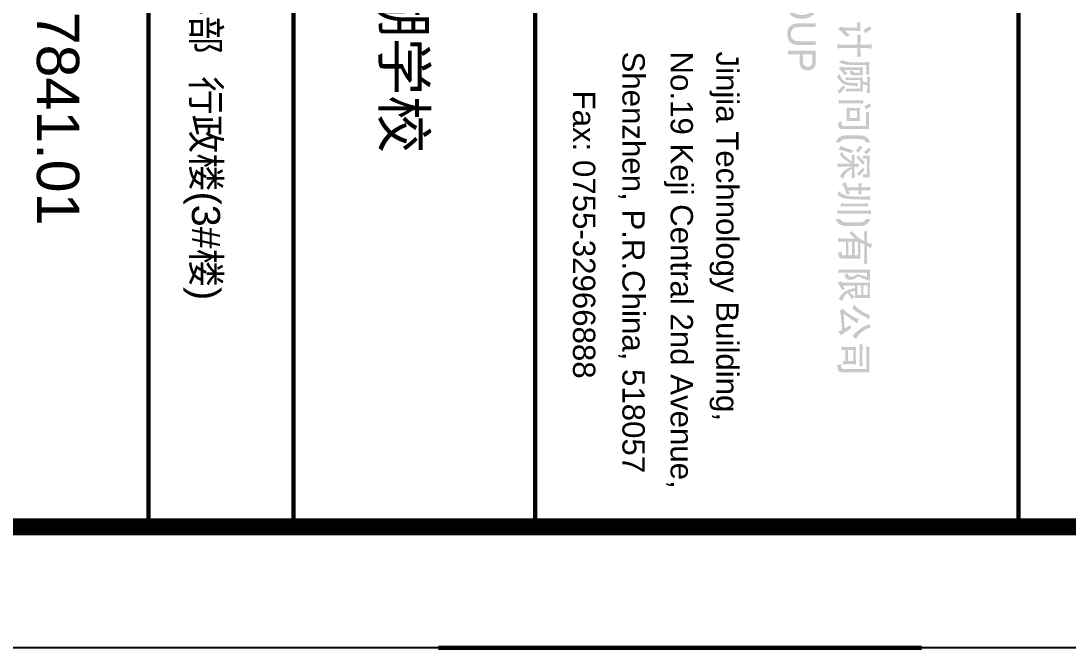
# Model space of a CAD drawing. Header units: millimetres. Extents: x 129492 to 2683129, y 513162 to 1188265.
# Drawn here: x 164127 to 177126, y 513374 to 521175 of the extents above; entities that cross this region are included whole.
import ezdxf

# ---------------------------------------------------------------- set-up
doc = ezdxf.new("R2010")
doc.units = ezdxf.units.MM
doc.header["$LTSCALE"] = 1000
for name, color, linetype in [('3#_t8$0$G-0-XREF', 252, 'Continuous'), ('3#_t8$1$G-ANNO-TEXT', 33, 'Continuous'), ('G-0-XREF', 2, 'Continuous'), ('图框A1+0.00$0$G-ANNO-TEXT', 33, 'Continuous'), ('图框A1+0.00$0$G-BORD', 3, 'Continuous')]:
    doc.layers.add(name, color=color, linetype=linetype)
doc.layers.get('3#_t8$0$G-0-XREF').off()
doc.styles.add('3#_t8$0$CCDI_T_G01', font='arial.ttf')
doc.styles.add('图框A1+0.00$0$CCDI_T_G01', font='arial.ttf')
doc.styles.add('图框A1+0.00$0$Standard', font='txt')

# ---------------------------------------------------------------- blocks, each defined once
blk = doc.blocks.new('图框A1+0.00')
at = {"layer": '图框A1+0.00$0$G-ANNO-TEXT'}
h = blk.add_hatch(color=256, dxfattribs=at)
h.paths.add_polyline_path([(791.09, 209.877), (791.099, 209.84), (791.358, 209.849), (791.24, 209.854)])
h.paths.add_polyline_path([(791.447, 209.854), (791.358, 209.849), (791.099, 209.84), (791.123, 209.656), (791.127, 209.402), (791.127, 208.932), (791.414, 208.932), (791.414, 209.557), (791.424, 209.727), (791.471, 209.793), (791.504, 209.83)])
h.paths.add_polyline_path([(789.857, 209.844), (789.598, 209.699), (789.716, 209.529), (789.824, 209.35), (789.909, 209.176), (790.186, 209.336), (790.083, 209.482), (789.97, 209.656)])
h.paths.add_polyline_path([(790.299, 208.96), (790.299, 208.649), (790.469, 208.659), (790.662, 208.668), (790.883, 208.673), (791.127, 208.677), (791.127, 208.932), (790.883, 208.932), (790.666, 208.936), (790.469, 208.946)])
h.paths.add_polyline_path([(792.134, 208.96), (792.054, 208.95), (791.866, 208.941), (791.65, 208.932), (791.414, 208.932), (791.127, 208.932), (791.127, 208.677), (791.414, 208.673), (791.513, 208.673), (791.72, 208.668), (791.927, 208.663), (792.134, 208.649)])
h.paths.add_polyline_path([(789.297, 208.932), (789.297, 208.635), (789.302, 208.635), (789.49, 208.649), (789.72, 208.654), (789.993, 208.739), (789.64, 208.913), (789.49, 208.917)])
h.paths.add_polyline_path([(790.026, 208.932), (789.852, 208.917), (789.64, 208.913), (789.993, 208.739)])
h.paths.add_polyline_path([(789.993, 208.739), (789.72, 208.654), (789.72, 207.652), (789.697, 207.459), (789.979, 207.628), (789.979, 208.532)])
h.paths.add_polyline_path([(791.127, 208.677), (791.127, 207.581), (791.127, 207.435), (791.118, 207.228), (791.099, 207.016), (791.443, 207.016), (791.429, 207.172), (791.419, 207.383), (791.414, 207.581), (791.414, 208.673)])
h.paths.add_polyline_path([(790.342, 208.07), (790.262, 207.957), (790.135, 207.797), (789.979, 207.628), (789.697, 207.459), (789.617, 207.327), (789.697, 207.247), (789.829, 207.073), (789.847, 207.096), (789.979, 207.275), (790.106, 207.412), (790.469, 207.769), (790.412, 207.868)])
h = blk.add_hatch(color=256, dxfattribs=at)
h.paths.add_polyline_path([(795.122, 209.727), (795.085, 209.727), (794.925, 209.713), (794.708, 209.703), (794.445, 209.703), (794.492, 209.492), (794.501, 209.492), (794.76, 209.492), (794.967, 209.482), (795.122, 209.468)])
h.paths.add_polyline_path([(793.763, 209.727), (793.763, 209.468), (793.81, 209.473), (793.998, 209.487), (794.247, 209.492), (794.492, 209.492), (794.445, 209.703), (794.36, 209.703), (794.106, 209.708), (793.908, 209.717)])
h.paths.add_polyline_path([(792.567, 209.67), (792.577, 209.459), (793.094, 209.647), (792.92, 209.647), (792.694, 209.656)])
h.paths.add_polyline_path([(793.621, 209.67), (793.56, 209.661), (793.377, 209.651), (793.094, 209.647), (792.577, 209.459), (793.306, 209.426), (793.447, 209.421), (793.621, 209.412)])
h.paths.add_polyline_path([(794.492, 209.492), (794.247, 209.492), (794.214, 209.299), (794.158, 209.106), (794.403, 209.106), (794.44, 209.299)])
h.paths.add_polyline_path([(792.577, 209.459), (792.586, 209.237), (792.591, 209.03), (792.596, 208.837), (792.596, 208.654), (792.596, 208.513), (792.591, 208.292), (792.577, 208.089), (792.553, 207.91), (792.53, 207.769), (792.473, 207.572), (792.403, 207.388), (792.473, 207.303), (792.581, 207.125), (792.614, 207.205), (792.69, 207.407), (792.746, 207.605), (792.779, 207.793), (792.788, 207.882), (792.803, 208.052), (792.812, 208.254), (792.821, 208.484), (792.821, 208.748), (792.821, 208.795), (792.821, 208.979), (792.817, 209.19), (792.817, 209.426), (793.306, 209.426)])
h.paths.add_polyline_path([(793.668, 209.129), (793.574, 209.12), (793.339, 209.11), (793.668, 208.969)], flags=17)
h.paths.add_polyline_path([(793.005, 209.129), (793.005, 207.595), (793, 207.548), (793.212, 207.562), (793.212, 208.903), (793.447, 208.903), (793.668, 208.969), (793.339, 209.11), (793.179, 209.115)])
h.paths.add_polyline_path([(793.838, 209.12), (793.847, 209.012), (794.403, 209.106), (794.158, 209.106), (794.017, 209.11)], flags=16)
h.paths.add_polyline_path([(795.01, 209.12), (794.873, 209.11), (794.671, 209.106), (794.403, 209.106), (793.847, 209.012), (793.852, 208.734), (793.852, 208.085), (793.847, 207.887), (793.838, 207.699), (794.064, 207.699), (794.064, 208.908), (794.76, 208.908), (795, 208.964)])
h.paths.add_polyline_path([(793.668, 208.969), (793.447, 208.903), (793.443, 208.706), (793.443, 208.475), (793.433, 208.362), (793.316, 208.277), (793.278, 208.221), (793.339, 208.028), (793.353, 208.033), (793.546, 208.094), (793.631, 208.169), (793.654, 208.31), (793.659, 208.452), (793.664, 208.71), (793.664, 208.715)], flags=17)
h.paths.add_polyline_path([(795, 208.964), (794.76, 208.908), (794.76, 207.736), (795.01, 207.736), (795, 207.906), (794.995, 208.127), (794.995, 208.734)], flags=17)
h.paths.add_polyline_path([(794.28, 208.715), (794.29, 208.541), (794.294, 208.32), (794.294, 208.259), (794.28, 208.056), (794.243, 207.845), (794.233, 207.812), (794.153, 207.614), (794.035, 207.468), (793.932, 207.388), (793.758, 207.289), (793.537, 207.181), (793.612, 207.125), (793.758, 206.988), (793.927, 207.082), (794.097, 207.205), (794.228, 207.332), (794.285, 207.397), (794.393, 207.572), (794.464, 207.76), (794.492, 207.892), (794.511, 208.075), (794.525, 208.296), (794.53, 208.564), (794.544, 208.644), (794.563, 208.692), (794.445, 208.71)])
h.paths.add_polyline_path([(794.563, 208.715), (794.445, 208.71), (794.563, 208.692), (794.572, 208.71)], flags=17)
h.paths.add_polyline_path([(793.254, 208.282), (793.278, 208.221), (793.316, 208.277)], flags=17)
h.paths.add_polyline_path([(793.546, 207.863), (793.523, 207.84), (793.386, 207.703), (793.212, 207.562), (793, 207.548), (792.934, 207.36), (792.981, 207.294), (793.09, 207.115), (793.141, 207.176), (793.259, 207.299), (793.424, 207.445), (793.64, 207.619), (793.607, 207.666)])
h.paths.add_polyline_path([(794.661, 207.666), (794.492, 207.51), (794.534, 207.477), (794.675, 207.346), (794.817, 207.195), (794.958, 207.016), (795.188, 207.2), (795.132, 207.256), (794.977, 207.397), (794.821, 207.534)])
h = blk.add_hatch(color=256, dxfattribs=at)
h.paths.add_polyline_path([(796.191, 209.821), (795.955, 209.699), (796.017, 209.609), (796.125, 209.435), (796.219, 209.247), (796.487, 209.388), (796.431, 209.487), (796.313, 209.661)])
h.paths.add_polyline_path([(798.125, 209.651), (798.073, 209.647), (797.899, 209.642), (797.682, 209.637), (797.433, 209.633), (798.115, 209.51)])
h.paths.add_polyline_path([(796.708, 209.651), (796.708, 209.379), (796.779, 209.383), (796.991, 209.393), (797.193, 209.397), (797.847, 209.397), (798.115, 209.51), (797.433, 209.633), (797.311, 209.633), (797.08, 209.637), (796.882, 209.642)])
h.paths.add_polyline_path([(798.115, 209.51), (797.847, 209.397), (797.847, 207.51), (797.8, 207.397), (797.668, 207.365), (797.518, 207.252), (797.579, 207.068), (797.781, 207.092), (797.946, 207.125), (798.087, 207.209), (798.111, 207.393), (798.111, 209.28)])
h.paths.add_polyline_path([(795.72, 209.181), (795.725, 209.04), (795.73, 208.814), (795.73, 207.557), (795.73, 207.529), (795.725, 207.322), (795.706, 207.115), (795.988, 207.115), (795.988, 208.983), (796.012, 209.077), (796.035, 209.134), (795.984, 209.162), (795.913, 209.162)])
h.paths.add_polyline_path([(796.341, 208.889), (796.351, 208.786), (796.897, 208.87), (796.718, 208.87), (796.501, 208.88)])
h.paths.add_polyline_path([(797.447, 208.889), (797.348, 208.88), (797.151, 208.875), (796.897, 208.87), (796.351, 208.786), (796.355, 208.588), (796.355, 208.339), (796.355, 208.16), (796.351, 207.943), (796.586, 208.023), (796.586, 208.64), (797.207, 208.64), (797.447, 208.677)])
h.paths.add_polyline_path([(797.447, 208.677), (797.207, 208.64), (797.207, 208.023), (796.586, 208.023), (796.351, 207.943), (796.341, 207.779), (796.435, 207.783), (796.633, 207.793), (796.882, 207.793), (797.447, 207.925), (797.442, 208.132), (797.442, 208.339), (797.442, 208.475)])
h.paths.add_polyline_path([(797.447, 207.925), (796.882, 207.793), (797.066, 207.793), (797.278, 207.788), (797.447, 207.779)], flags=17)
h.paths.add_polyline_path([(797.438, 207.383), (797.518, 207.252), (797.668, 207.365), (797.649, 207.365)])
for points in [[(799.212, 209.755), (799.052, 209.675), (798.892, 209.553), (798.769, 209.407), (798.689, 209.252), (798.638, 209.059), (798.623, 208.837), (798.623, 207.807), (798.623, 207.797), (798.638, 207.562), (798.685, 207.369), (798.76, 207.209), (798.854, 207.092), (799.014, 206.969), (799.212, 206.87), (799.212, 207.228), (799.118, 207.294), (799, 207.449), (798.986, 207.473), (798.948, 207.647), (798.939, 207.896), (798.939, 208.786), (798.953, 209.026), (799, 209.186), (799.047, 209.261), (799.212, 209.388)], [(805.545, 209.755), (805.545, 209.388), (805.635, 209.332), (805.762, 209.181), (805.809, 209.021), (805.823, 208.786), (805.823, 207.896), (805.823, 207.845), (805.804, 207.614), (805.762, 207.454), (805.705, 207.36), (805.545, 207.228), (805.545, 206.87), (805.715, 206.95), (805.88, 207.073), (805.997, 207.214), (805.997, 207.219), (806.072, 207.379), (806.12, 207.576), (806.134, 207.807), (806.134, 208.837), (806.12, 209.04), (806.072, 209.237), (805.988, 209.407), (805.894, 209.529), (805.738, 209.656)]]:
    blk.add_hatch(color=256, dxfattribs=at).paths.add_polyline_path(points)
h = blk.add_hatch(color=256, dxfattribs=at)
h.paths.add_polyline_path([(799.823, 209.788), (799.654, 209.595), (799.72, 209.539), (799.861, 209.402), (800.012, 209.219), (800.19, 209.435), (800.115, 209.51), (799.965, 209.661)])
h.paths.add_polyline_path([(800.299, 209.713), (800.299, 209.129), (800.553, 209.129), (800.553, 209.459), (801.842, 209.459), (801.216, 209.675), (801.085, 209.675), (800.821, 209.68), (800.6, 209.684), (800.426, 209.699)])
h.paths.add_polyline_path([(802.101, 209.713), (802.073, 209.708), (801.941, 209.694), (801.753, 209.684), (801.513, 209.68), (801.216, 209.675), (801.842, 209.459), (801.842, 209.129), (802.101, 209.129)])
h.paths.add_polyline_path([(800.83, 209.308), (800.746, 209.181), (800.59, 209.016), (800.576, 209.002), (800.416, 208.866), (800.252, 208.753), (800.303, 208.729), (800.459, 208.607), (800.567, 208.696), (800.732, 208.842), (800.854, 208.96), (800.873, 208.979), (801.028, 209.096), (801.075, 209.12), (801.037, 209.157), (801.005, 209.181)])
h.paths.add_polyline_path([(801.484, 209.28), (801.277, 209.148), (801.339, 209.101), (801.484, 208.964), (801.626, 208.809), (801.762, 208.644), (801.993, 208.8), (801.946, 208.852), (801.804, 208.993), (801.654, 209.134)])
h.paths.add_polyline_path([(799.616, 209.087), (799.47, 208.884), (799.579, 208.809), (799.739, 208.682), (799.88, 208.541), (800.054, 208.757), (799.969, 208.828), (799.809, 208.95)])
h.paths.add_polyline_path([(800.957, 208.8), (800.972, 208.649), (800.981, 208.423), (801.23, 208.423), (801.23, 208.583), (801.273, 208.706), (801.315, 208.753), (801.249, 208.781), (801.197, 208.786)])
h.paths.add_polyline_path([(802.148, 208.456), (802.082, 208.452), (801.917, 208.442), (801.72, 208.433), (801.489, 208.428), (801.23, 208.423), (801.404, 208.221), (801.588, 208.221), (801.847, 208.212), (802.03, 208.207), (802.148, 208.202)])
h.paths.add_polyline_path([(800.228, 208.456), (800.228, 208.202), (800.299, 208.207), (800.492, 208.216), (800.783, 208.221), (801.23, 208.221), (801.245, 208.221), (801.404, 208.221), (801.23, 208.423), (800.981, 208.423), (800.812, 208.428), (800.576, 208.437), (800.383, 208.447)])
h.paths.add_polyline_path([(799.861, 208.343), (799.847, 208.273), (799.795, 208.089), (799.72, 207.854), (799.649, 207.656), (799.569, 207.463), (799.485, 207.289), (799.621, 207.233), (799.809, 207.129), (799.819, 207.167), (799.861, 207.346), (799.913, 207.553), (799.979, 207.779), (799.988, 207.821), (800.068, 208.089), (800.101, 208.202), (800.021, 208.226)])
h.paths.add_polyline_path([(801.404, 208.221), (801.245, 208.221), (801.259, 208.165), (801.334, 207.957), (801.423, 207.774), (801.532, 207.619), (801.536, 207.609), (801.673, 207.468), (801.837, 207.346), (802.026, 207.238), (802.087, 207.341), (802.223, 207.492), (802.096, 207.534), (801.922, 207.614), (801.767, 207.722), (801.626, 207.859), (801.508, 208.028)])
h.paths.add_polyline_path([(801.23, 208.221), (800.783, 208.221), (800.981, 208.207), (800.981, 207.463), (800.981, 207.454), (800.972, 207.256), (800.953, 207.04), (801.254, 207.04), (801.254, 207.049), (801.235, 207.27), (801.23, 207.463)])
h.paths.add_polyline_path([(800.783, 208.221), (800.774, 208.202), (800.67, 208.037), (800.543, 207.873), (800.402, 207.713), (800.285, 207.595), (800.12, 207.468), (799.965, 207.379), (800.054, 207.336), (800.214, 207.219), (800.35, 207.332), (800.496, 207.477), (800.642, 207.652), (800.661, 207.675), (800.783, 207.849), (800.887, 208.028), (800.981, 208.207)])
h = blk.add_hatch(color=256, dxfattribs=at)
h.paths.add_polyline_path([(804.821, 209.821), (804.84, 209.647), (804.849, 209.412), (804.849, 207.525), (804.849, 207.397), (804.84, 207.172), (804.83, 207.016), (805.117, 207.016), (805.113, 207.078), (805.103, 207.266), (805.103, 207.525), (805.103, 209.633), (805.15, 209.75), (805.169, 209.779), (805.117, 209.797), (805.004, 209.797)])
h.paths.add_polyline_path([(802.896, 209.769), (802.91, 209.614), (802.92, 209.379), (802.92, 208.993), (803.16, 208.993), (803.16, 209.586), (803.193, 209.694), (803.23, 209.736), (803.188, 209.75), (803.08, 209.755)])
h.paths.add_polyline_path([(803.658, 209.755), (803.663, 209.722), (803.677, 209.581), (803.682, 209.393), (803.687, 209.153), (803.691, 208.861), (803.687, 208.673), (803.682, 208.423), (803.673, 208.212), (803.658, 208.033), (803.64, 207.896), (803.626, 207.816), (803.564, 207.609), (803.489, 207.445), (803.381, 207.294), (803.24, 207.139), (803.376, 207.092), (803.536, 207.002), (803.56, 207.035), (803.673, 207.214), (803.762, 207.393), (803.809, 207.52), (803.856, 207.713), (803.894, 207.953), (803.898, 207.981), (803.908, 208.117), (803.917, 208.282), (803.927, 208.48), (803.931, 208.706), (803.931, 208.96), (803.936, 209.247), (803.936, 209.308), (803.946, 209.576), (803.969, 209.689), (803.993, 209.722), (803.875, 209.731), (803.866, 209.731)])
h.paths.add_polyline_path([(803.96, 209.736), (803.875, 209.731), (803.993, 209.722)], flags=17)
h.paths.add_polyline_path([(804.242, 209.576), (804.261, 209.407), (804.266, 209.167), (804.266, 207.802), (804.266, 207.689), (804.261, 207.463), (804.251, 207.303), (804.52, 207.303), (804.51, 207.36), (804.501, 207.548), (804.496, 207.802), (804.496, 209.416), (804.506, 209.487), (804.534, 209.52), (804.553, 209.548), (804.416, 209.548)])
h.paths.add_polyline_path([(804.52, 209.557), (804.416, 209.548), (804.553, 209.548)], flags=17)
h.paths.add_polyline_path([(803.508, 209.021), (803.386, 209.007), (803.16, 208.993), (802.92, 208.772), (803.16, 208.772), (803.32, 208.767), (803.508, 208.753)])
h.paths.add_polyline_path([(802.595, 209.021), (802.595, 208.753), (802.689, 208.762), (802.92, 208.772), (803.16, 208.993), (802.92, 208.993), (802.774, 209.002)])
h.paths.add_polyline_path([(802.92, 208.772), (802.92, 207.84), (803.16, 207.915), (803.16, 208.772)])
h.paths.add_polyline_path([(803.517, 208.061), (803.367, 207.995), (803.16, 207.915), (802.92, 207.84), (802.906, 207.835), (802.689, 207.779), (802.506, 207.736), (802.553, 207.633), (802.619, 207.421), (802.741, 207.482), (802.929, 207.572), (803.117, 207.652), (803.31, 207.722), (803.508, 207.788), (803.503, 207.929)])
h = blk.add_hatch(color=256, dxfattribs=at)
h.paths.add_polyline_path([(807.611, 209.896), (807.602, 209.859), (807.55, 209.666), (807.475, 209.459), (807.767, 209.459), (807.842, 209.619), (807.959, 209.75), (807.997, 209.793), (807.95, 209.811), (807.804, 209.84)])
h.paths.add_polyline_path([(806.562, 209.492), (806.562, 209.223), (806.736, 209.233), (806.934, 209.242), (807.15, 209.247), (807.381, 209.252), (807.663, 209.256), (807.767, 209.459), (807.475, 209.459), (807.376, 209.463), (807.155, 209.463), (806.943, 209.473), (806.745, 209.477)])
h.paths.add_polyline_path([(809.235, 209.492), (809.192, 209.487), (808.985, 209.473), (808.778, 209.468), (808.679, 209.463), (808.519, 209.463), (808.317, 209.463), (808.068, 209.459), (807.767, 209.459), (807.663, 209.256), (807.847, 209.252), (808.138, 209.252), (808.402, 209.252), (808.628, 209.247), (808.825, 209.242), (808.995, 209.237), (809.131, 209.228), (809.235, 209.223)])
h.paths.add_polyline_path([(807.663, 209.256), (807.381, 209.252), (807.296, 209.096), (807.183, 208.913), (807.461, 208.913), (807.569, 209.087)])
h.paths.add_polyline_path([(808.839, 208.946), (808.835, 208.946), (808.665, 208.932), (808.472, 208.922), (808.251, 208.913), (808.007, 208.913), (807.461, 208.913), (807.183, 208.913), (807.061, 208.739), (808.548, 208.715), (808.548, 208.442), (807.423, 208.442), (808.548, 208.235), (808.548, 207.934), (807.423, 207.934), (808.548, 207.732), (808.548, 207.557), (808.515, 207.402), (808.406, 207.365), (808.792, 207.261), (808.811, 207.477), (808.811, 208.522), (808.811, 208.532), (808.821, 208.753)])
h.paths.add_polyline_path([(807.061, 208.739), (806.934, 208.579), (807.159, 208.499), (807.159, 207.525), (807.159, 207.496), (807.15, 207.299), (807.131, 207.082), (807.423, 207.082), (807.423, 207.732), (808.548, 207.732), (807.423, 207.934), (807.423, 208.235), (808.548, 208.235), (807.423, 208.442), (807.423, 208.715), (808.548, 208.715)])
h.paths.add_polyline_path([(806.934, 208.579), (806.797, 208.437), (806.651, 208.306), (806.501, 208.188), (806.576, 208.155), (806.736, 208.028), (806.745, 208.037), (806.901, 208.197), (807.037, 208.353), (807.159, 208.499)])
h.paths.add_polyline_path([(808.209, 207.383), (808.279, 207.261), (808.326, 207.068), (808.51, 207.106), (808.675, 207.148), (808.788, 207.247), (808.792, 207.261), (808.406, 207.365)])
h = blk.add_hatch(color=256, dxfattribs=at)
h.paths.add_polyline_path([(809.715, 209.731), (809.733, 209.623), (810.199, 209.708), (810.115, 209.708), (809.898, 209.717)])
h.paths.add_polyline_path([(810.679, 209.731), (810.628, 209.727), (810.435, 209.713), (810.199, 209.708), (809.733, 209.623), (810.34, 209.482), (810.091, 208.677), (810.204, 208.536), (810.293, 208.353), (810.326, 208.183), (810.298, 208.023), (810.218, 207.925), (810.016, 207.901), (810.082, 207.802), (810.133, 207.614), (810.298, 207.661), (810.453, 207.755), (810.543, 207.901), (810.576, 208.094), (810.571, 208.174), (810.524, 208.357), (810.435, 208.541), (810.298, 208.724)])
h.paths.add_polyline_path([(810.788, 209.727), (810.797, 209.633), (811.442, 209.703), (811.399, 209.703), (811.155, 209.708), (810.952, 209.713)])
h.paths.add_polyline_path([(812.077, 209.727), (812.067, 209.727), (811.907, 209.713), (811.7, 209.703), (811.442, 209.703), (810.797, 209.633), (811.823, 209.515), (811.823, 209.176), (811.037, 209.176), (811.823, 208.993), (811.823, 208.668), (811.037, 208.668), (812.067, 208.607), (812.063, 208.804), (812.063, 209.402), (812.063, 209.515)])
h.paths.add_polyline_path([(810.797, 209.633), (810.802, 209.402), (810.802, 207.543), (810.778, 207.374), (810.684, 207.275), (810.717, 207.228), (810.816, 207.049), (810.844, 207.073), (811.018, 207.19), (811.404, 207.412), (811.395, 207.445), (811.042, 207.468), (811.042, 208.489), (811.268, 208.489), (811.475, 208.489), (812.067, 208.607), (811.037, 208.668), (811.037, 208.993), (811.823, 208.993), (811.037, 209.176), (811.037, 209.515), (811.823, 209.515)])
h.paths.add_polyline_path([(809.733, 209.623), (809.743, 209.412), (809.743, 207.826), (809.743, 207.717), (809.743, 207.51), (809.738, 207.303), (809.733, 207.096), (809.988, 207.096), (809.988, 209.482), (810.34, 209.482)])
h.paths.add_polyline_path([(812.067, 208.607), (811.475, 208.489), (811.733, 208.484), (811.94, 208.475), (812.082, 208.466)])
h.paths.add_polyline_path([(811.475, 208.489), (811.268, 208.489), (811.291, 208.32), (811.338, 208.108), (811.404, 207.915), (811.578, 208.033), (811.564, 208.08), (811.512, 208.273)], flags=17)
h.paths.add_polyline_path([(811.969, 208.447), (811.879, 208.325), (811.743, 208.174), (811.578, 208.033), (811.404, 207.915), (811.484, 207.736), (811.587, 207.581), (811.705, 207.44), (811.846, 207.318), (812.002, 207.214), (812.176, 207.129), (812.223, 207.256), (812.336, 207.43), (812.119, 207.506), (811.936, 207.6), (811.78, 207.717), (811.663, 207.854), (811.903, 208.037), (812.072, 208.155), (812.166, 208.212), (812.19, 208.226), (812.176, 208.245), (812.115, 208.292)])
h.paths.add_polyline_path([(811.357, 207.652), (811.249, 207.586), (811.042, 207.468), (811.395, 207.445)], flags=17)
h = blk.add_hatch(color=256, dxfattribs=at)
h.paths.add_polyline_path([(814.519, 209.764), (814.449, 209.736), (814.232, 209.708), (814.274, 209.59), (814.35, 209.407), (814.434, 209.228), (814.533, 209.054), (814.646, 208.889), (814.769, 208.724), (814.905, 208.564), (815.056, 208.414), (815.216, 208.263), (815.328, 208.419), (815.484, 208.55), (815.324, 208.64), (815.164, 208.757), (815.018, 208.889), (814.886, 209.035), (814.773, 209.195), (814.674, 209.369), (814.59, 209.557)])
h.paths.add_polyline_path([(813.507, 209.741), (813.442, 209.562), (813.362, 209.379), (813.263, 209.195), (813.145, 209.007), (813.027, 208.842), (812.891, 208.677), (812.75, 208.541), (812.604, 208.423), (812.745, 208.353), (812.9, 208.249), (812.943, 208.292), (813.074, 208.433), (813.202, 208.597), (813.329, 208.781), (813.437, 208.95), (813.545, 209.134), (813.62, 209.28), (813.625, 209.289), (813.724, 209.468), (813.809, 209.571), (813.837, 209.609), (813.799, 209.633), (813.705, 209.656)])
h.paths.add_polyline_path([(813.813, 208.804), (813.794, 208.734), (813.724, 208.564), (813.639, 208.381), (813.531, 208.193), (813.404, 207.99), (813.362, 207.925), (813.197, 207.703), (813.065, 207.567), (812.971, 207.515), (813.38, 207.539), (813.404, 207.572), (813.526, 207.736), (813.649, 207.906), (813.766, 208.075), (813.884, 208.249), (813.997, 208.423), (814.006, 208.437), (814.133, 208.593), (814.18, 208.63), (814.133, 208.663), (814.025, 208.706)])
h.paths.add_polyline_path([(814.547, 208.169), (814.321, 208.047), (814.373, 207.972), (814.486, 207.802), (814.594, 207.619), (813.38, 207.539), (812.971, 207.515), (813.018, 207.407), (814.712, 207.407), (814.769, 207.285), (814.844, 207.115), (815.15, 207.289), (815.136, 207.313), (815.027, 207.487), (814.919, 207.656), (814.801, 207.826), (814.679, 208)])
h.paths.add_polyline_path([(813.018, 207.407), (813.084, 207.214), (813.183, 207.242), (813.314, 207.266), (813.479, 207.289), (813.667, 207.318), (813.884, 207.341), (814.133, 207.36), (814.406, 207.383), (814.712, 207.407)], flags=17)
h = blk.add_hatch(color=256, dxfattribs=at)
h.paths.add_polyline_path([(816.086, 209.684), (816.086, 209.407), (816.166, 209.412), (816.317, 209.416), (816.519, 209.421), (816.768, 209.426), (817.07, 209.426), (817.95, 209.426), (818.222, 209.52), (817.079, 209.656), (816.853, 209.661), (816.608, 209.661), (816.397, 209.666), (816.223, 209.675)])
h.paths.add_polyline_path([(818.232, 209.684), (818.142, 209.68), (817.964, 209.67), (817.766, 209.666), (817.554, 209.661), (817.328, 209.661), (817.079, 209.656), (818.222, 209.52)])
h.paths.add_polyline_path([(818.222, 209.52), (817.95, 209.426), (817.95, 207.482), (817.898, 207.36), (817.747, 207.336), (817.582, 207.223), (817.625, 207.026), (817.695, 207.026), (817.921, 207.045), (818.081, 207.092), (818.175, 207.19), (818.218, 207.397), (818.218, 209.317)])
h.paths.add_polyline_path([(817.691, 209.12), (817.573, 209.106), (817.394, 209.096), (817.164, 209.092), (816.891, 209.087), (816.863, 208.875), (817.121, 208.87), (817.342, 208.866), (817.531, 208.861), (817.691, 208.847)])
h.paths.add_polyline_path([(815.893, 209.12), (815.893, 208.847), (816.02, 208.856), (816.213, 208.861), (816.415, 208.87), (816.637, 208.87), (816.863, 208.875), (816.891, 209.087), (816.703, 209.092), (816.481, 209.092), (816.274, 209.101), (816.077, 209.106)])
h.paths.add_polyline_path([(817.559, 208.564), (817.502, 208.56), (817.342, 208.55), (817.121, 208.546), (816.844, 208.541), (816.105, 208.461), (816.114, 208.245), (816.114, 207.84), (816.364, 207.887), (816.364, 208.329), (817.291, 208.329), (817.545, 208.367)])
h.paths.add_polyline_path([(816.095, 208.564), (816.105, 208.461), (816.844, 208.541), (816.67, 208.546), (816.425, 208.546), (816.237, 208.555)])
h.paths.add_polyline_path([(817.545, 208.367), (817.291, 208.329), (817.291, 207.887), (816.364, 207.887), (816.114, 207.84), (816.114, 207.765), (817.291, 207.666), (817.291, 207.492), (817.559, 207.492), (817.55, 207.623), (817.54, 207.84), (817.54, 208.249)])
h.paths.add_polyline_path([(816.114, 207.765), (816.105, 207.567), (816.081, 207.346), (816.364, 207.346), (816.364, 207.666), (817.291, 207.666)])
h.paths.add_polyline_path([(817.521, 207.346), (817.582, 207.223), (817.747, 207.336), (817.728, 207.336)])
h = blk.add_hatch(color=256, dxfattribs=at)
edge = h.paths.add_edge_path(flags=16)
edge.add_spline(control_points=[(791.943, 204.179), (791.943, 204.179), (792.464, 204.179), (792.464, 204.179), (792.645, 204.179), (792.771, 204.208), (792.842, 204.266), (792.914, 204.324), (792.95, 204.423), (792.95, 204.563), (792.95, 204.698), (792.915, 204.796), (792.843, 204.854), (792.772, 204.913), (792.653, 204.943), (792.487, 204.943), (792.487, 204.943), (791.943, 204.943), (791.943, 204.943), (791.943, 204.943), (791.943, 204.179), (791.943, 204.179)], knot_values=[0, 0, 0, 0, 1, 1, 1, 2, 2, 2, 3, 3, 3, 4, 4, 4, 5, 5, 5, 6, 6, 6, 7, 7, 7, 7], degree=3, periodic=0)
edge = h.paths.add_edge_path()
edge.add_spline(control_points=[(791.634, 202.941), (791.634, 202.941), (791.634, 205.223), (791.634, 205.223), (791.634, 205.223), (792.473, 205.223), (792.473, 205.223), (792.61, 205.223), (792.713, 205.217), (792.785, 205.203), (792.856, 205.19), (792.919, 205.167), (792.975, 205.136), (793.068, 205.086), (793.139, 205.011), (793.189, 204.912), (793.238, 204.812), (793.263, 204.696), (793.263, 204.563), (793.263, 204.436), (793.238, 204.324), (793.189, 204.227), (793.139, 204.13), (793.067, 204.052), (792.972, 203.995), (792.917, 203.961), (792.853, 203.938), (792.779, 203.924), (792.705, 203.91), (792.584, 203.903), (792.414, 203.903), (792.414, 203.903), (791.943, 203.903), (791.943, 203.903), (791.943, 203.903), (791.943, 202.941), (791.943, 202.941), (791.943, 202.941), (791.634, 202.941), (791.634, 202.941)], knot_values=[0, 0, 0, 0, 1, 1, 1, 2, 2, 2, 3, 3, 3, 4, 4, 4, 5, 5, 5, 6, 6, 6, 7, 7, 7, 8, 8, 8, 9, 9, 9, 10, 10, 10, 11, 11, 11, 12, 12, 12, 13, 13, 13, 13], degree=3, periodic=0)
edge = h.paths.add_edge_path()
edge.add_spline(control_points=[(789.371, 203.807), (789.371, 203.807), (789.371, 205.223), (789.371, 205.223), (789.371, 205.223), (789.681, 205.223), (789.681, 205.223), (789.681, 205.223), (789.681, 203.804), (789.681, 203.804), (789.681, 203.59), (789.728, 203.432), (789.823, 203.33), (789.918, 203.228), (790.064, 203.177), (790.262, 203.177), (790.458, 203.177), (790.605, 203.228), (790.701, 203.332), (790.798, 203.436), (790.846, 203.593), (790.846, 203.804), (790.846, 203.804), (790.846, 205.223), (790.846, 205.223), (790.846, 205.223), (791.158, 205.223), (791.158, 205.223), (791.158, 205.223), (791.158, 203.807), (791.158, 203.807), (791.158, 203.501), (791.079, 203.27), (790.921, 203.113), (790.764, 202.956), (790.532, 202.878), (790.227, 202.878), (789.941, 202.878), (789.728, 202.955), (789.585, 203.11), (789.442, 203.265), (789.371, 203.497), (789.371, 203.807)], knot_values=[0, 0, 0, 0, 1, 1, 1, 2, 2, 2, 3, 3, 3, 4, 4, 4, 5, 5, 5, 6, 6, 6, 7, 7, 7, 8, 8, 8, 9, 9, 9, 10, 10, 10, 11, 11, 11, 12, 12, 12, 13, 13, 13, 14, 14, 14, 14], degree=3, periodic=0)
edge = h.paths.add_edge_path(flags=16)
edge.add_spline(control_points=[(787.153, 204.08), (787.153, 203.787), (787.22, 203.559), (787.355, 203.394), (787.49, 203.229), (787.677, 203.147), (787.915, 203.147), (788.153, 203.147), (788.338, 203.229), (788.472, 203.394), (788.606, 203.559), (788.672, 203.787), (788.672, 204.08), (788.672, 204.373), (788.606, 204.602), (788.472, 204.766), (788.338, 204.93), (788.153, 205.013), (787.915, 205.013), (787.677, 205.013), (787.49, 204.93), (787.355, 204.766), (787.22, 204.602), (787.153, 204.373), (787.153, 204.08)], knot_values=[0, 0, 0, 0, 1, 1, 1, 2, 2, 2, 3, 3, 3, 4, 4, 4, 5, 5, 5, 6, 6, 6, 7, 7, 7, 8, 8, 8, 8], degree=3, periodic=0)
edge = h.paths.add_edge_path()
edge.add_spline(control_points=[(786.832, 204.08), (786.832, 204.457), (786.928, 204.751), (787.119, 204.964), (787.311, 205.176), (787.576, 205.282), (787.915, 205.282), (788.253, 205.282), (788.517, 205.176), (788.707, 204.964), (788.898, 204.753), (788.993, 204.458), (788.993, 204.08), (788.993, 203.703), (788.898, 203.408), (788.707, 203.196), (788.517, 202.984), (788.253, 202.878), (787.915, 202.878), (787.576, 202.878), (787.311, 202.984), (787.119, 203.196), (786.928, 203.408), (786.832, 203.703), (786.832, 204.08)], knot_values=[0, 0, 0, 0, 1, 1, 1, 2, 2, 2, 3, 3, 3, 4, 4, 4, 5, 5, 5, 6, 6, 6, 7, 7, 7, 8, 8, 8, 8], degree=3, periodic=0)
edge = h.paths.add_edge_path(flags=16)
edge.add_spline(control_points=[(785.128, 204.955), (785.128, 204.955), (785.128, 204.182), (785.128, 204.182), (785.128, 204.182), (785.658, 204.182), (785.658, 204.182), (785.849, 204.182), (785.984, 204.213), (786.063, 204.275), (786.142, 204.337), (786.181, 204.44), (786.181, 204.585), (786.181, 204.72), (786.144, 204.816), (786.07, 204.871), (785.995, 204.927), (785.858, 204.955), (785.658, 204.955), (785.658, 204.955), (785.128, 204.955), (785.128, 204.955)], knot_values=[0, 0, 0, 0, 1, 1, 1, 2, 2, 2, 3, 3, 3, 4, 4, 4, 5, 5, 5, 6, 6, 6, 7, 7, 7, 7], degree=3, periodic=0)
edge = h.paths.add_edge_path()
edge.add_spline(control_points=[(784.824, 205.223), (784.824, 205.223), (785.709, 205.223), (785.709, 205.223), (785.852, 205.223), (785.958, 205.217), (786.026, 205.204), (786.093, 205.192), (786.154, 205.171), (786.208, 205.142), (786.304, 205.09), (786.377, 205.017), (786.427, 204.923), (786.477, 204.829), (786.502, 204.718), (786.502, 204.591), (786.502, 204.468), (786.476, 204.363), (786.423, 204.276), (786.37, 204.188), (786.292, 204.12), (786.188, 204.07), (786.276, 204.046), (786.339, 204.004), (786.377, 203.945), (786.415, 203.886), (786.438, 203.786), (786.448, 203.646), (786.448, 203.646), (786.474, 203.269), (786.474, 203.269), (786.479, 203.189), (786.49, 203.129), (786.506, 203.089), (786.522, 203.049), (786.546, 203.021), (786.578, 203.004), (786.578, 203.004), (786.578, 202.941), (786.578, 202.941), (786.578, 202.941), (786.22, 202.941), (786.22, 202.941), (786.191, 202.989), (786.171, 203.09), (786.16, 203.246), (786.16, 203.25), (786.16, 203.253), (786.16, 203.256), (786.16, 203.256), (786.141, 203.553), (786.141, 203.553), (786.131, 203.706), (786.098, 203.805), (786.044, 203.851), (785.989, 203.896), (785.852, 203.919), (785.633, 203.919), (785.633, 203.919), (785.131, 203.919), (785.131, 203.919), (785.131, 203.919), (785.131, 202.941), (785.131, 202.941), (785.131, 202.941), (784.824, 202.941), (784.824, 202.941), (784.824, 202.941), (784.824, 205.223), (784.824, 205.223)], knot_values=[0, 0, 0, 0, 1, 1, 1, 2, 2, 2, 3, 3, 3, 4, 4, 4, 5, 5, 5, 6, 6, 6, 7, 7, 7, 8, 8, 8, 9, 9, 9, 10, 10, 10, 11, 11, 11, 12, 12, 12, 13, 13, 13, 14, 14, 14, 15, 15, 15, 16, 16, 16, 17, 17, 17, 18, 18, 18, 19, 19, 19, 20, 20, 20, 21, 21, 21, 22, 22, 22, 23, 23, 23, 23], degree=3, periodic=0)
edge = h.paths.add_edge_path()
edge.add_spline(control_points=[(784.107, 203.246), (784.014, 203.123), (783.903, 203.031), (783.775, 202.97), (783.647, 202.908), (783.501, 202.878), (783.338, 202.878), (783.029, 202.878), (782.779, 202.988), (782.588, 203.208), (782.396, 203.429), (782.3, 203.718), (782.3, 204.077), (782.3, 204.45), (782.4, 204.744), (782.598, 204.959), (782.796, 205.174), (783.065, 205.282), (783.405, 205.282), (783.665, 205.282), (783.878, 205.216), (784.042, 205.085), (784.206, 204.953), (784.304, 204.769), (784.338, 204.534), (784.338, 204.534), (784.035, 204.534), (784.035, 204.534), (784.007, 204.688), (783.939, 204.806), (783.829, 204.89), (783.719, 204.974), (783.578, 205.016), (783.405, 205.016), (783.156, 205.016), (782.963, 204.935), (782.826, 204.773), (782.689, 204.612), (782.621, 204.383), (782.621, 204.089), (782.621, 203.798), (782.689, 203.57), (782.824, 203.406), (782.959, 203.241), (783.146, 203.159), (783.383, 203.159), (783.598, 203.159), (783.769, 203.225), (783.898, 203.356), (784.026, 203.487), (784.09, 203.664), (784.09, 203.886), (784.09, 203.886), (784.09, 203.916), (784.09, 203.916), (784.09, 203.916), (783.376, 203.916), (783.376, 203.916), (783.376, 203.916), (783.376, 204.173), (783.376, 204.173), (783.376, 204.173), (784.376, 204.173), (784.376, 204.173), (784.376, 204.173), (784.376, 202.941), (784.376, 202.941), (784.376, 202.941), (784.174, 202.941), (784.174, 202.941), (784.174, 202.941), (784.107, 203.246), (784.107, 203.246)], knot_values=[0, 0, 0, 0, 1, 1, 1, 2, 2, 2, 3, 3, 3, 4, 4, 4, 5, 5, 5, 6, 6, 6, 7, 7, 7, 8, 8, 8, 9, 9, 9, 10, 10, 10, 11, 11, 11, 12, 12, 12, 13, 13, 13, 14, 14, 14, 15, 15, 15, 16, 16, 16, 17, 17, 17, 18, 18, 18, 19, 19, 19, 20, 20, 20, 21, 21, 21, 22, 22, 22, 23, 23, 23, 24, 24, 24, 24], degree=3, periodic=0)
h.paths.add_polyline_path([(780.722, 202.941), (780.722, 205.223), (781.032, 205.223), (781.032, 202.941)])
edge = h.paths.add_edge_path(flags=16)
edge.add_spline(control_points=[(779.315, 204.96), (779.315, 204.96), (778.782, 204.96), (778.782, 204.96), (778.782, 204.96), (778.782, 203.22), (778.782, 203.22), (778.782, 203.22), (779.315, 203.22), (779.315, 203.22), (779.543, 203.22), (779.716, 203.294), (779.832, 203.442), (779.949, 203.59), (780.007, 203.81), (780.007, 204.1), (780.007, 204.378), (779.948, 204.591), (779.829, 204.738), (779.71, 204.886), (779.539, 204.96), (779.315, 204.96)], knot_values=[0, 0, 0, 0, 1, 1, 1, 2, 2, 2, 3, 3, 3, 4, 4, 4, 5, 5, 5, 6, 6, 6, 7, 7, 7, 7], degree=3, periodic=0)
edge = h.paths.add_edge_path()
edge.add_spline(control_points=[(778.472, 202.941), (778.472, 202.941), (778.472, 205.223), (778.472, 205.223), (778.472, 205.223), (779.341, 205.223), (779.341, 205.223), (779.659, 205.223), (779.903, 205.128), (780.072, 204.938), (780.241, 204.748), (780.325, 204.474), (780.325, 204.115), (780.325, 203.744), (780.238, 203.456), (780.062, 203.25), (779.887, 203.044), (779.643, 202.941), (779.329, 202.941), (779.329, 202.941), (778.472, 202.941), (778.472, 202.941)], knot_values=[0, 0, 0, 0, 1, 1, 1, 2, 2, 2, 3, 3, 3, 4, 4, 4, 5, 5, 5, 6, 6, 6, 7, 7, 7, 7], degree=3, periodic=0)
edge = h.paths.add_edge_path()
edge.add_spline(control_points=[(777.806, 203.789), (777.806, 203.789), (778.106, 203.789), (778.106, 203.789), (778.093, 203.511), (777.998, 203.289), (777.822, 203.125), (777.646, 202.96), (777.418, 202.878), (777.14, 202.878), (776.818, 202.878), (776.567, 202.987), (776.384, 203.206), (776.202, 203.425), (776.111, 203.728), (776.111, 204.115), (776.111, 204.473), (776.206, 204.757), (776.398, 204.967), (776.588, 205.177), (776.846, 205.282), (777.171, 205.282), (777.429, 205.282), (777.64, 205.215), (777.805, 205.082), (777.97, 204.949), (778.065, 204.767), (778.091, 204.537), (778.091, 204.537), (777.787, 204.537), (777.787, 204.537), (777.758, 204.688), (777.69, 204.803), (777.581, 204.885), (777.473, 204.966), (777.332, 205.006), (777.158, 205.006), (776.927, 205.006), (776.747, 204.925), (776.62, 204.763), (776.492, 204.601), (776.429, 204.372), (776.429, 204.077), (776.429, 203.798), (776.495, 203.574), (776.627, 203.406), (776.76, 203.237), (776.936, 203.153), (777.155, 203.153), (777.342, 203.153), (777.495, 203.211), (777.614, 203.328), (777.734, 203.444), (777.797, 203.597), (777.806, 203.789)], knot_values=[0, 0, 0, 0, 1, 1, 1, 2, 2, 2, 3, 3, 3, 4, 4, 4, 5, 5, 5, 6, 6, 6, 7, 7, 7, 8, 8, 8, 9, 9, 9, 10, 10, 10, 11, 11, 11, 12, 12, 12, 13, 13, 13, 14, 14, 14, 15, 15, 15, 16, 16, 16, 17, 17, 17, 18, 18, 18, 18], degree=3, periodic=0)
edge = h.paths.add_edge_path()
edge.add_spline(control_points=[(775.544, 203.789), (775.544, 203.789), (775.844, 203.789), (775.844, 203.789), (775.831, 203.511), (775.736, 203.289), (775.56, 203.125), (775.384, 202.96), (775.156, 202.878), (774.878, 202.878), (774.556, 202.878), (774.305, 202.987), (774.122, 203.206), (773.94, 203.425), (773.849, 203.728), (773.849, 204.115), (773.849, 204.473), (773.944, 204.757), (774.136, 204.967), (774.326, 205.177), (774.584, 205.282), (774.909, 205.282), (775.167, 205.282), (775.378, 205.215), (775.543, 205.082), (775.708, 204.949), (775.803, 204.767), (775.829, 204.537), (775.829, 204.537), (775.525, 204.537), (775.525, 204.537), (775.496, 204.688), (775.427, 204.803), (775.319, 204.885), (775.211, 204.966), (775.07, 205.006), (774.896, 205.006), (774.665, 205.006), (774.485, 204.925), (774.358, 204.763), (774.23, 204.601), (774.167, 204.372), (774.167, 204.077), (774.167, 203.798), (774.233, 203.574), (774.365, 203.406), (774.498, 203.237), (774.674, 203.153), (774.893, 203.153), (775.08, 203.153), (775.233, 203.211), (775.352, 203.328), (775.472, 203.444), (775.535, 203.597), (775.544, 203.789)], knot_values=[0, 0, 0, 0, 1, 1, 1, 2, 2, 2, 3, 3, 3, 4, 4, 4, 5, 5, 5, 6, 6, 6, 7, 7, 7, 8, 8, 8, 9, 9, 9, 10, 10, 10, 11, 11, 11, 12, 12, 12, 13, 13, 13, 14, 14, 14, 15, 15, 15, 16, 16, 16, 17, 17, 17, 18, 18, 18, 18], degree=3, periodic=0)
at = {"layer": '图框A1+0.00$0$G-BORD'}
blk.add_lwpolyline([(0, 594), (841, 594), (841, 0), (0, 0)], close=True, dxfattribs=at)
at = {"layer": '图框A1+0.00$0$G-BORD', "const_width": 1.4}
blk.add_lwpolyline([(33, 584), (831, 584), (831, 10), (33, 10)], close=True, dxfattribs=at)
at = {"layer": '图框A1+0.00$0$G-BORD', "const_width": 0.35}
for points in [[(831, 222), (751, 222)], [(751, 222), (831, 222)], [(751, 222), (831, 222)], [(831, 182), (831, 222)], [(841, 174), (841, 214)], [(751, 182), (831, 182)], [(751, 182), (831, 182)], [(751, 162), (831, 162)], [(751, 150), (831, 150)]]:
    blk.add_lwpolyline(points, dxfattribs=at)
at = {"layer": '图框A1+0.00$0$G-ANNO-TEXT', "style": '图框A1+0.00$0$CCDI_T_G01'}
for s, p in [('鹭湖学校', (780.996, 169.397)), ('PA007841.01', (776.443, 140.773))]:
    blk.add_text(s, height=3.5, dxfattribs=at).set_placement(p)
at = {"layer": '图框A1+0.00$0$G-ANNO-TEXT', "char_height": 1.84715, "attachment_point": 7, "style": '图框A1+0.00$0$Standard'}
for s, insert in [('{\\fArial Unicode MS|b0|i0|c134|p34;Jinjia Technology Building\\fArial Unicode MS|b0|i0|c0|p34;,}', (791.696, 196.435)), ('{\\fArial Unicode MS|b0|i0|c134|p34;No.19 Keji Central 2nd Avenue,}', (791.696, 192.661)), ('{\\fArial Unicode MS|b0|i0|c134|p34;Shenzhen, P.R.China, 518057}', (791.696, 188.886)), ('\\pl3.232;{\\fArial Unicode MS|b0|i0|c0|p34;Fax: 0755-3\\fArial Unicode MS|b0|i0|c134|p34;2966888}', (791.696, 185.111))]:
    blk.add_mtext(s, dxfattribs=dict(at, insert=insert))
blk = doc.blocks.new('3#_t8$0$fewwwww')
at = {"layer": '3#_t8$1$G-ANNO-TEXT', "style": '3#_t8$0$CCDI_T_G01'}
blk.add_text('小学部  行政楼(3#楼)', height=350, rotation=270, dxfattribs=at).set_placement((16740, -1706))

msp = doc.modelspace()

# ---------------------------------------------------------------- block references
at = {"layer": '3#_t8$0$G-0-XREF'}
msp.add_blockref('3#_t8$0$fewwwww', (149509, 523901), dxfattribs=at)
at = {"layer": 'G-0-XREF', "xscale": 150, "yscale": 150, "zscale": 150, "rotation": 270}
msp.add_blockref('图框A1+0.00', (143209, 639551), dxfattribs=at)

doc.saveas('drawing.dxf')
